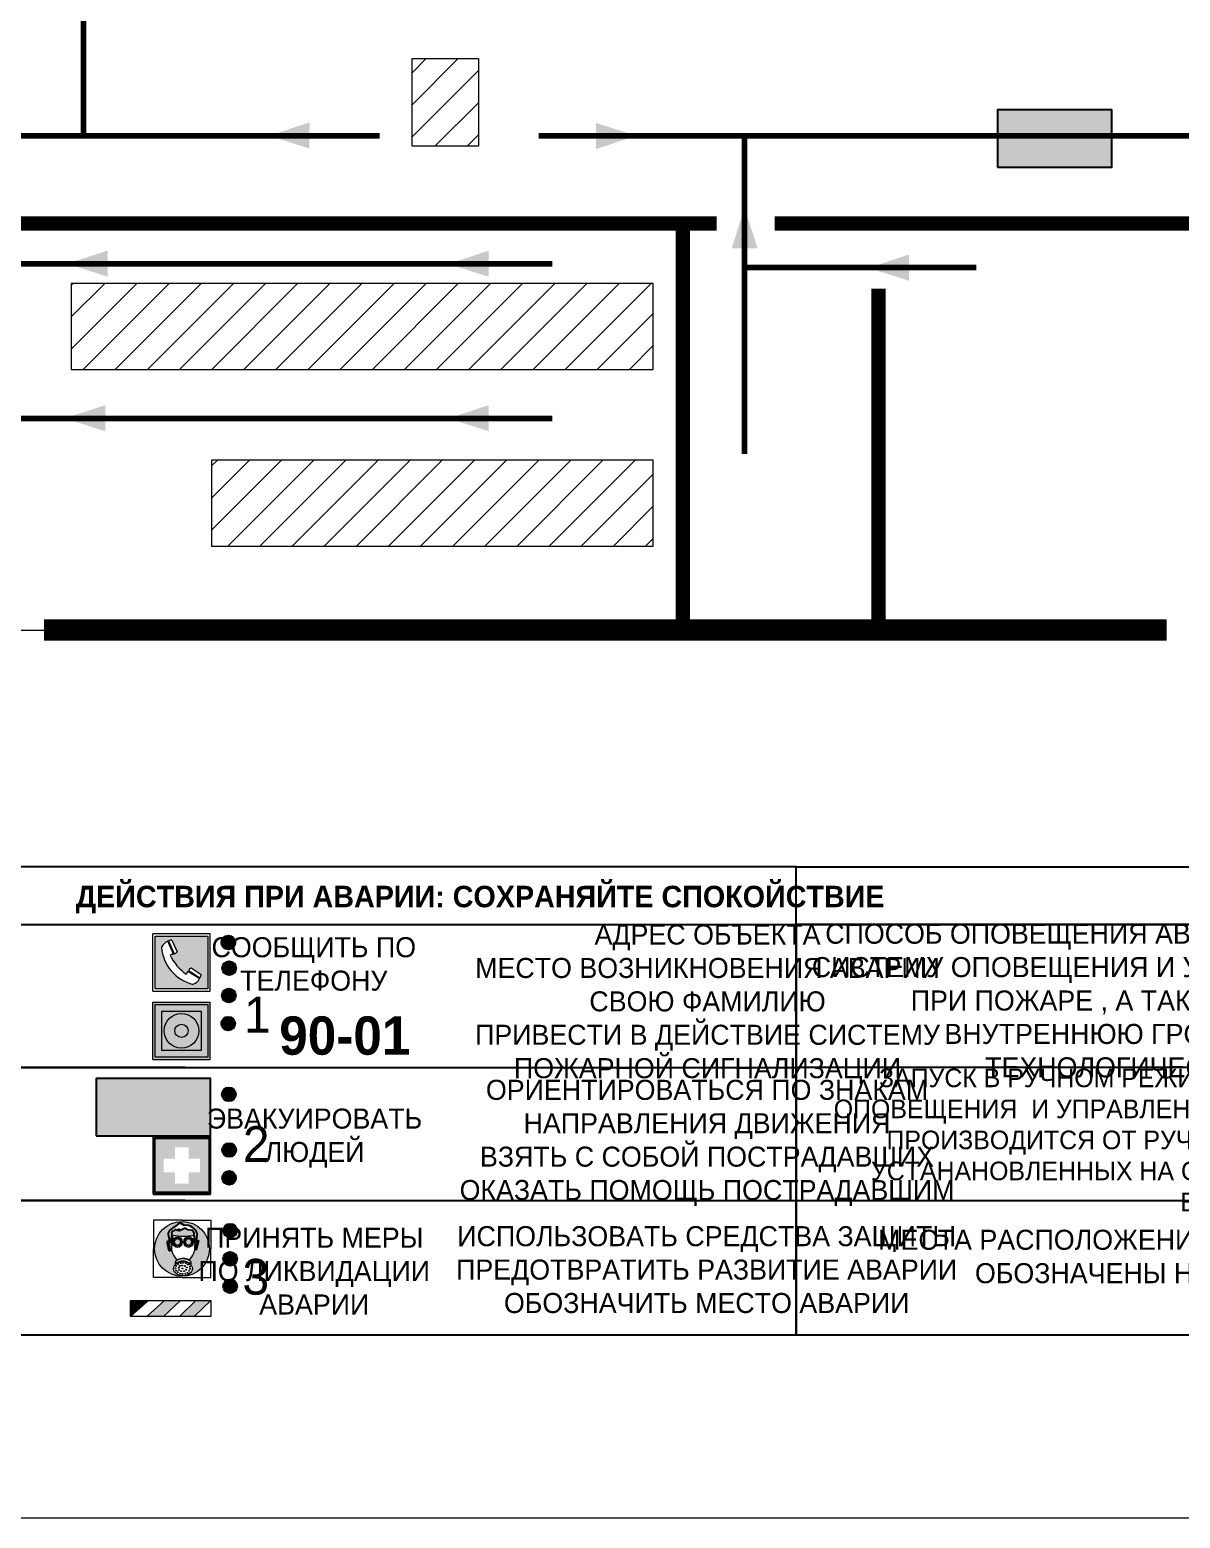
# Model space of a CAD drawing. Header units: millimetres. Extents: x 13810 to 67229, y 12374 to 21950.
# Drawn here: x 19265.5 to 19426.2, y 13756.9 to 13964.9 of the extents above; entities that cross this region are included whole.
import ezdxf

# ---------------------------------------------------------------- set-up
doc = ezdxf.new("R2010")
doc.units = ezdxf.units.MM
doc.layers.add('План_Штампы', color=7, linetype='Continuous')
doc.styles.add('обычный', font='arial.ttf')

# ---------------------------------------------------------------- blocks, each defined once
blk = doc.blocks.new('A$C38D26F80')
h = blk.add_hatch(color=5)
h.dxf.hatch_style = 1
h.paths.add_polyline_path([(-8.77, -4.48, 1), (-0.19, -4.48, 1)])
h.paths.add_polyline_path([(-6.75, -3.58), (-6.75, -3.31), (-6.62, -3.22), (-6.5, -3.22), (-6.42, -3.3), (-6.39, -3.28), (-6.59, -2.23), (-6.59, -2.01), (-6.38, -1.58), (-4.76, -0.4), (-4.13, -0.79, -0.362848), (-2.1, -2.1, -0.201049), (-2.17, -2.48, 0.085434), (-2.26, -3.13), (-1.9, -3.16), (-2.25, -4.7), (-2.4, -4.59), (-2.43, -4.34), (-2.36, -4.34), (-2.14, -3.34), (-2.47, -3.42), (-2.58, -1.95), (-2.77, -1.58), (-3.58, -1.52), (-3.92, -1.26), (-5.05, -1.73), (-4.87, -1.39), (-5.41, -1.6), (-5.41, -1.46), (-6.13, -1.87), (-6.18, -3.5), (-6.56, -3.47), (-6.37, -4.59), (-6.16, -4.43), (-6.16, -4.66), (-6.36, -4.79), (-6.37, -4.8), (-6.51, -4.76)], flags=16)
h.paths.add_polyline_path([(-6.51, -4.76), (-6.36, -4.79), (-6.37, -4.8)], flags=0)
h.paths.add_polyline_path([(-5.92, -2.34, 0.089508), (-2.67, -2.35), (-2.48, -3.88, -0.268602), (-3.4, -6.18, 0.262449), (-5.2, -6.18, -0.268602), (-6.11, -3.88)], flags=16)
edge = h.paths.add_edge_path(flags=16)
edge.add_ellipse((-5.19, -3.41), major_axis=(0, 0.842), ratio=0.848992, start_angle=0, end_angle=360)
edge = h.paths.add_edge_path(flags=0)
edge.add_ellipse((-5.19, -3.39), major_axis=(0, 0.665), ratio=0.853798, start_angle=0, end_angle=360)
edge = h.paths.add_edge_path(flags=0)
edge.add_ellipse((-5.19, -3.4), major_axis=(0, 0.528), ratio=0.864094, start_angle=0, end_angle=360)
edge = h.paths.add_edge_path(flags=16)
edge.add_ellipse((-3.47, -3.4), major_axis=(0, 0.842), ratio=0.848992, start_angle=0, end_angle=360)
h.paths.add_polyline_path([(-3.13, -6.45), (-3.13, -6.84, 0.383174), (-5.57, -6.85), (-5.57, -6.49, -0.369952)], flags=16)
edge = h.paths.add_edge_path(flags=0)
edge.add_ellipse((-3.47, -3.39), major_axis=(0, 0.665), ratio=0.853798, start_angle=0, end_angle=360)
edge = h.paths.add_edge_path(flags=0)
edge.add_ellipse((-3.47, -3.4), major_axis=(0, 0.528), ratio=0.864094, start_angle=0, end_angle=360)
edge = h.paths.add_edge_path(flags=16)
edge.add_ellipse((-4.34, -7.57), major_axis=(-1.48, 0), ratio=0.744955, start_angle=0, end_angle=360)
h.paths.add_polyline_path([(-5.01, -6.85, -1), (-5.15, -6.85, -1)], flags=0)
h.paths.add_polyline_path([(-5.33, -7.14, -1), (-5.47, -7.14, -1)], flags=0)
h.paths.add_polyline_path([(-4.61, -6.71, -1), (-4.74, -6.71, -1)], flags=16)
h.paths.add_polyline_path([(-5.43, -7.51, -1), (-5.57, -7.51, -1)], flags=0)
h.paths.add_polyline_path([(-4.26, -6.67, -1), (-4.4, -6.67, -1)], flags=16)
h.paths.add_polyline_path([(-4.74, -7.14, -1), (-4.88, -7.14, -1)], flags=0)
h.paths.add_polyline_path([(-4.93, -7.43, -1), (-5.07, -7.43, -1)], flags=0)
h.paths.add_polyline_path([(-4.41, -7.07, -1), (-4.54, -7.07, -1)], flags=0)
h.paths.add_polyline_path([(-5.33, -7.87, -1), (-5.46, -7.87, -1)], flags=0)
h.paths.add_polyline_path([(-3.8, -6.71, -1), (-3.94, -6.71, -1)], flags=16)
h.paths.add_polyline_path([(-4.85, -7.78, -1), (-4.98, -7.78, -1)], flags=0)
h.paths.add_polyline_path([(-3.96, -7.14, -1), (-4.1, -7.14, -1)], flags=0)
h.paths.add_polyline_path([(-4.33, -7.53, -1), (-4.47, -7.53, -1)], flags=0)
h.paths.add_polyline_path([(-5.09, -8.12, -1), (-5.23, -8.12, -1)], flags=0)
h.paths.add_polyline_path([(-3.5, -6.94, -1), (-3.64, -6.94, -1)], flags=0)
h.paths.add_polyline_path([(-4.54, -7.97, -1), (-4.68, -7.97, -1)], flags=0)
h.paths.add_polyline_path([(-3.66, -7.39, -1), (-3.8, -7.39, -1)], flags=0)
h.paths.add_polyline_path([(-4.73, -8.35, -1), (-4.86, -8.35, -1)], flags=0)
h.paths.add_polyline_path([(-4.09, -7.96, -1), (-4.23, -7.96, -1)], flags=0)
h.paths.add_polyline_path([(-3.77, -7.74, -1), (-3.91, -7.74, -1)], flags=0)
h.paths.add_polyline_path([(-3.22, -7.27, -1), (-3.35, -7.27, -1)], flags=0)
h.paths.add_polyline_path([(-4.34, -8.4, -1), (-4.47, -8.4, -1)], flags=0)
h.paths.add_polyline_path([(-3.16, -7.61, -1), (-3.3, -7.61, -1)], flags=0)
h.paths.add_polyline_path([(-3.9, -8.35, -1), (-4.04, -8.35, -1)], flags=0)
h.paths.add_polyline_path([(-3.32, -7.91, -1), (-3.46, -7.91, -1)], flags=0)
h.paths.add_polyline_path([(-3.55, -8.23, -1), (-3.69, -8.23, -1)], flags=0)
at = {"color": 5, "lineweight": 5}
for p, q in [((-4.48, 0), (-8.96, 0)), ((-8.96, 0), (-8.96, -4.48)), ((-4.48, 0), (0, 0)), ((0, 0), (0, -4.48)), ((-6.59, -2.01), (-6.38, -1.58)), ((-6.59, -2.23), (-6.59, -2.01)), ((-6.39, -3.28), (-6.59, -2.23)), ((-6.38, -1.58), (-4.76, -0.4)), ((-6.13, -1.87), (-6.18, -3.5)), ((-5.41, -1.46), (-6.13, -1.87)), ((-4.87, -1.39), (-5.41, -1.6)), ((-5.41, -1.6), (-5.41, -1.46)), ((-3.92, -1.26), (-5.05, -1.73)), ((-5.05, -1.73), (-4.87, -1.39)), ((-4.76, -0.4), (-4.13, -0.79)), ((-3.58, -1.52), (-3.92, -1.26)), ((-2.77, -1.58), (-3.58, -1.52)), ((-2.58, -1.95), (-2.77, -1.58)), ((-2.47, -3.42), (-2.58, -1.95)), ((-8.96, -8.96), (-8.96, -4.48)), ((-6.75, -3.31), (-6.62, -3.22)), ((-6.75, -3.58), (-6.75, -3.31)), ((-6.51, -4.76), (-6.75, -3.58)), ((-6.62, -3.22), (-6.5, -3.22)), ((-6.18, -3.5), (-6.56, -3.47)), ((-6.56, -3.47), (-6.37, -4.59)), ((-6.5, -3.22), (-6.42, -3.3)), ((-6.42, -3.3), (-6.39, -3.28)), ((-6.37, -4.59), (-6.16, -4.43)), ((-6.16, -4.66), (-6.37, -4.8)), ((-6.16, -4.43), (-6.16, -4.66)), ((-5.92, -2.34), (-6.11, -3.88)), ((-2.67, -2.34), (-2.48, -3.88)), ((-2.14, -3.34), (-2.47, -3.42)), ((-2.43, -4.34), (-2.4, -4.59)), ((-2.43, -4.34), (-2.36, -4.34)), ((-2.4, -4.59), (-2.25, -4.7)), ((-2.36, -4.34), (-2.14, -3.34)), ((-1.9, -3.16), (-2.26, -3.13)), ((-2.25, -4.7), (-1.9, -3.16)), ((0, -8.96), (0, -4.48)), ((-6.37, -4.8), (-6.51, -4.76)), ((-5.57, -6.49), (-5.57, -6.85)), ((-3.13, -6.45), (-3.13, -6.84)), ((-4.48, -8.96), (-8.96, -8.96)), ((-4.48, -8.96), (0, -8.96))]:
    blk.add_line(p, q, dxfattribs=at)
at = {"color": 5}
for p, q in [((-6.59, -2.01), (-6.38, -1.58)), ((-6.59, -2.23), (-6.59, -2.01)), ((-6.39, -3.28), (-6.59, -2.23)), ((-6.38, -1.58), (-4.76, -0.4)), ((-6.13, -1.87), (-6.18, -3.5)), ((-5.41, -1.46), (-6.13, -1.87)), ((-4.87, -1.39), (-5.41, -1.6)), ((-5.41, -1.6), (-5.41, -1.46)), ((-3.92, -1.26), (-5.05, -1.73)), ((-5.05, -1.73), (-4.87, -1.39)), ((-4.76, -0.4), (-4.13, -0.79)), ((-3.58, -1.52), (-3.92, -1.26)), ((-2.77, -1.58), (-3.58, -1.52)), ((-2.58, -1.95), (-2.77, -1.58)), ((-2.47, -3.42), (-2.58, -1.95)), ((-6.75, -3.31), (-6.62, -3.22)), ((-6.75, -3.58), (-6.75, -3.31)), ((-6.51, -4.76), (-6.75, -3.58)), ((-6.62, -3.22), (-6.5, -3.22)), ((-6.18, -3.5), (-6.56, -3.47)), ((-6.56, -3.47), (-6.37, -4.59)), ((-6.5, -3.22), (-6.42, -3.3)), ((-6.42, -3.3), (-6.39, -3.28)), ((-6.37, -4.59), (-6.16, -4.43)), ((-6.16, -4.66), (-6.37, -4.8)), ((-6.16, -4.66), (-6.36, -4.79)), ((-6.16, -4.43), (-6.16, -4.66)), ((-2.14, -3.34), (-2.47, -3.42)), ((-2.4, -4.59), (-2.43, -4.34)), ((-2.43, -4.34), (-2.36, -4.34)), ((-2.25, -4.7), (-2.4, -4.59)), ((-2.36, -4.34), (-2.14, -3.34)), ((-2.26, -3.13), (-1.9, -3.16)), ((-1.9, -3.16), (-2.25, -4.7)), ((-6.37, -4.8), (-6.51, -4.76)), ((-6.36, -4.79), (-6.51, -4.76))]:
    blk.add_line(p, q, dxfattribs=at)
at = {"color": 5, "lineweight": 5}
for centre, radius in [((-4.48, -4.48), 4.29), ((-5.08, -6.85), 0.0678), ((-4.67, -6.71), 0.0678), ((-4.33, -6.67), 0.0678), ((-3.87, -6.71), 0.0678), ((-3.57, -6.94), 0.0678), ((-5.5, -7.51), 0.0678), ((-5.4, -7.14), 0.0678), ((-5.4, -7.87), 0.0678), ((-5.16, -8.12), 0.0678), ((-5, -7.43), 0.0678), ((-4.91, -7.78), 0.0678), ((-4.81, -7.14), 0.0678), ((-4.79, -8.35), 0.0678), ((-4.61, -7.97), 0.0678), ((-4.47, -7.07), 0.0678), ((-4.4, -7.53), 0.0678), ((-4.4, -8.4), 0.0678), ((-4.16, -7.96), 0.0678), ((-4.03, -7.14), 0.0678), ((-3.97, -8.35), 0.0678), ((-3.84, -7.74), 0.0678), ((-3.73, -7.39), 0.0678), ((-3.62, -8.23), 0.0678), ((-3.39, -7.91), 0.0678), ((-3.28, -7.27), 0.0678), ((-3.23, -7.61), 0.0678)]:
    blk.add_circle(centre, radius, dxfattribs=at)
at = {"color": 5}
for centre, radius, start, end in [((-3.89, -2.66), 1.88, 17.387, 97.1599), ((-2.6, -2.2), 0.511, 326.3906, 11.8614), ((-0.35, -3.07), 1.91, 162.2553, 181.7878)]:
    blk.add_arc(centre, radius, start, end, dxfattribs=at)
at = {"color": 5, "lineweight": 5}
for centre, radius, start, end in [((-2.6, -2.2), 0.513, 326.4781, 11.7739), ((-3.66, -4.24), 2.47, 171.573, 231.7124), ((-4.28, 6.66), 9.15, 259.6987, 280.1569), ((-4.93, -4.24), 2.47, 308.2876, 8.427), ((-0.47, -3.05), 1.79, 161.5846, 182.4584), ((-4.33, -7.88), 1.87, 50.358, 131.5662), ((-4.34, -8.2), 1.82, 48.4943, 132.3565), ((-4.3, -7.78), 1.83, 60.5889, 119.4111)]:
    blk.add_arc(centre, radius, start, end, dxfattribs=at)
for centre, major_axis, ratio in [((-5.19, -3.41), (0, 0.842), 0.848992), ((-5.19, -3.39), (0, 0.665), 0.853798), ((-5.19, -3.4), (0, 0.528), 0.864094), ((-3.47, -3.4), (0, 0.842), 0.848992), ((-3.47, -3.39), (0, 0.665), 0.853798), ((-3.47, -3.4), (0, 0.528), 0.864094), ((-4.34, -7.57), (-1.48, 0), 0.744955)]:
    blk.add_ellipse(centre, major_axis=major_axis, ratio=ratio, dxfattribs=at)
blk = doc.blocks.new('A$C47DD6509')
at = {"lineweight": 5}
for points in [[(-8.69, 0), (-11.19, 0), (-11.19, -2.22)], [(-4.22, 0), (-6.45, 0), (-8.91, -2.22), (-6.61, -2.22)], [(0, 0), (-2.09, 0), (-4.36, -2.22), (-2.29, -2.22)]]:
    blk.add_hatch(color=242, dxfattribs=at).paths.add_polyline_path(points)
at = {"color": 242, "lineweight": 5}
for p, q in [((-11.19, -2.22), (-8.69, 0)), ((-11.19, -2.22), (-11.19, 0)), ((-11.19, 0), (-8.69, 0)), ((-11.19, 0), (0, 0)), ((-8.91, -2.22), (-6.45, 0)), ((-6.61, -2.22), (-4.22, 0)), ((-4.36, -2.22), (-2.09, 0)), ((-2.29, -2.22), (0, 0)), ((0, 0), (0, -2.22)), ((0, -2.22), (-11.19, -2.22))]:
    blk.add_line(p, q, dxfattribs=at)
blk = doc.blocks.new('A$C32E8229D')
at = {"true_color": 0xffffff}
blk.add_hatch(color=7, dxfattribs=at).paths.add_polyline_path([(0, 0), (0, -8), (16, -8), (16, 0)])
h = blk.add_hatch(color=126)
h.paths.add_polyline_path([(0.2, -0.2), (15.8, -0.2), (15.8, -7.8), (0.2, -7.8)])
h.paths.add_polyline_path([(13.49, -2.05), (12.08, -2.05), (11.37, -2.63, 0.162397), (11.29, -2.84), (11.29, -3.63), (10.35, -3.63), (10.35, -4.05), (11.68, -4.05), (11.68, -3.48), (12.26, -4.28), (11.29, -5.1), (11.29, -6.78), (11.85, -6.78), (11.85, -5.44), (12.8, -4.64), (12.8, -5.94), (14.46, -5.94), (14.46, -5.39), (13.45, -5.39), (13.45, -3.97), (12.46, -2.59), (13.15, -2.59), (13.69, -3.34), (14.18, -3)], flags=16)
h.paths.add_polyline_path([(10.74, -1.82, 1), (11.8, -1.82, 1)], flags=16)
h.paths.add_polyline_path([(9.39, -3.59), (5.99, -3.59), (6.56, -3.03), (5.91, -3.03), (5.1, -3.83), (5.91, -4.64), (6.56, -4.64), (5.99, -4.09), (9.39, -4.09)], flags=16)
h.paths.add_polyline_path([(4.29, -1.08), (1.72, -1.08), (1.72, -6.6), (4.29, -6.6)], flags=16)
at = {"color": 126}
blk.add_lwpolyline([(16, -8), (0, -8), (0, 0), (16, 0)], close=True, dxfattribs=at)
blk = doc.blocks.new('A$C18900ED3')
h = blk.add_hatch(color=126)
h.paths.add_polyline_path([(-0.18, -0.18), (-7.02, -0.18), (-7.02, -7.02), (-0.18, -7.02)])
h.paths.add_polyline_path([(-5.89, -4.46), (-5.89, -2.77), (-4.46, -2.77), (-4.46, -1.31), (-2.77, -1.31), (-2.77, -2.77), (-1.33, -2.77), (-1.33, -4.46), (-2.77, -4.46), (-2.77, -5.89), (-4.46, -5.89), (-4.46, -4.46)], flags=16)
at = {"color": 126}
for p, q in [((-7.2, 0), (-7.2, -7.2)), ((0, 0), (-7.2, 0)), ((0, -7.2), (0, 0)), ((-7.02, -7.02), (-7.02, -0.18)), ((-7.02, -0.18), (-0.18, -0.18)), ((-0.18, -0.18), (-0.18, -7.02)), ((-7.2, -7.2), (0, -7.2)), ((-0.18, -7.02), (-7.02, -7.02))]:
    blk.add_line(p, q, dxfattribs=at)
blk = doc.blocks.new('A$C456E1F9C')
at = {"lineweight": 5}
h = blk.add_hatch(color=242, dxfattribs=at)
h.paths.add_polyline_path([(0.51, -1.47), (0.51, -13.26), (12.29, -13.26), (12.29, -1.47)])
h.paths.add_polyline_path([(5.42, -4.95, -0.254479), (4.78, -5.4), (3.52, -2.53, -0.209735), (4.23, -2.4)], flags=16)
h.paths.add_polyline_path([(8.53, -8.6), (10.87, -10.17), (10.54, -10.76), (8.03, -9.13, -0.192251)], flags=16)
h.paths.add_polyline_path([(4.61, -5.49, 0.005518), (3.87, -5.72, 0.128647), (7.49, -10.01, 0.00809), (7.83, -9.33), (10.47, -10.97, -0.16736), (8.99, -12.25, -0.327862), (1.95, -3.95, -0.166952), (3.36, -2.62)], flags=16)
at = {"color": 242, "lineweight": 5}
for p, q in [((0, -13.77), (0, -0.97)), ((12.8, -0.97), (0, -0.97)), ((4.61, -5.49), (3.36, -2.62)), ((3.52, -2.53), (4.78, -5.4)), ((4.23, -2.4), (5.42, -4.95)), ((12.8, -13.77), (12.8, -0.97)), ((7.83, -9.33), (10.47, -10.97)), ((8.03, -9.13), (10.54, -10.76)), ((10.81, -10.12), (8.53, -8.6)), ((10.54, -10.76), (10.8, -10.3)), ((10.8, -10.3), (10.81, -10.12)), ((0, -13.77), (12.8, -13.77))]:
    blk.add_line(p, q, dxfattribs=at)
blk.add_lwpolyline([(0.51, -1.47), (12.29, -1.47), (12.29, -13.26), (0.51, -13.26)], close=True, dxfattribs=at)
for centre, radius, start, end in [((4.59, -5.34), 2.99, 114.2845, 152.1974), ((4.02, -3.27), 0.891, 76.3284, 123.7092), ((11.12, -3.31), 9.19, 183.9915, 256.6009), ((14.98, -39.1), 35.17, 107.1487, 108.4135), ((13.86, -0.94), 11.08, 205.5536, 234.8762), ((4.68, -4.59), 0.824, 276.9621, 334.0723), ((-13.31, 0.8), 23.44, 332.5487, 334.4027), ((8.94, -9.5), 0.989, 114.4092, 157.9388), ((7.87, -9.46), 3, 291.9291, 329.9329)]:
    blk.add_arc(centre, radius, start, end, dxfattribs=at)
blk = doc.blocks.new('A$C54414219')
at = {"true_color": 0xffffff}
h = blk.add_hatch(color=7, dxfattribs=at)
h.paths.add_polyline_path([(2.39, -9.45), (2.39, -18.3), (11.23, -18.3), (11.23, -9.45)], flags=0)
h.paths.add_polyline_path([(10.71, -13.87, -1), (2.92, -13.87, -1)], flags=0)
h.paths.add_polyline_path([(8.3, -13.87, -1), (5.33, -13.87, -1)], flags=0)
h.paths.add_polyline_path([(0.41, -7.47), (0.41, -20.27), (13.21, -20.27), (13.21, -7.47)])
h.paths.add_polyline_path([(0.92, -19.77), (12.71, -19.77), (12.71, -7.98), (0.92, -7.98)], flags=16)
h.paths.add_polyline_path([(11.23, -9.45), (11.23, -18.3), (2.39, -18.3), (2.39, -9.45)], flags=0)
at = {"lineweight": 5}
h = blk.add_hatch(color=242, dxfattribs=at)
h.paths.add_polyline_path([(12.71, -7.98), (0.92, -7.98), (0.92, -19.77), (12.71, -19.77)])
h.paths.add_polyline_path([(11.23, -18.3), (2.39, -18.3), (2.39, -9.45), (11.23, -9.45)], flags=16)
h.paths.add_polyline_path([(10.71, -13.87, -1), (2.92, -13.87, -1)], flags=0)
h.paths.add_polyline_path([(8.3, -13.87, -1), (5.33, -13.87, -1)], flags=0)
at = {"true_color": 0xffffff}
h = blk.add_hatch(color=7, dxfattribs=at)
h.paths.add_polyline_path([(2.39, -9.45), (2.39, -18.3), (11.23, -18.3), (11.23, -9.45)])
h.paths.add_polyline_path([(10.71, -13.87, -1), (2.92, -13.87, -1)], flags=16)
h.paths.add_polyline_path([(8.3, -13.87, -1), (5.33, -13.87, -1)], flags=0)
at = {"lineweight": 5}
h = blk.add_hatch(color=242, dxfattribs=at)
h.paths.add_polyline_path([(2.92, -13.87, 1), (10.71, -13.87, 1)])
h.paths.add_polyline_path([(8.3, -13.87, -1), (5.33, -13.87, -1)], flags=16)
at = {"color": 242, "lineweight": 5}
for p, q in [((0.41, -20.27), (0.41, -7.47)), ((0.41, -7.47), (13.21, -7.47)), ((0.41, -7.47), (13.21, -7.47)), ((13.21, -20.27), (13.21, -7.47)), ((0.41, -20.27), (13.21, -20.27))]:
    blk.add_line(p, q, dxfattribs=at)
for points in [[(0.92, -7.98), (12.71, -7.98), (12.71, -19.77), (0.92, -19.77)], [(2.39, -9.45), (11.23, -9.45), (11.23, -18.3), (2.39, -18.3)]]:
    blk.add_lwpolyline(points, close=True, dxfattribs=at)
for radius in [3.89, 1.49]:
    blk.add_circle((6.81, -13.87), radius, dxfattribs=at)

msp = doc.modelspace()

# ---------------------------------------------------------------- hatches: boundary and pattern name
at = {"lineweight": 0}
h = msp.add_hatch(dxfattribs=at)
h.set_pattern_fill('ANSI31', color=256)
h.set_pattern_definition([(45, (-1655.915, 12354.516), (-2.24506403, 2.24506403), [])])
h.paths.add_polyline_path([(19227.39, 13927.5), (19182.89, 13927.5), (19182.89, 13915.49), (19227.39, 13915.49)])
h.paths.add_polyline_path([(19227.39, 13905.97), (19182.89, 13905.97), (19182.89, 13893.96), (19227.39, 13893.96)])
h.paths.add_polyline_path([(19352.58, 13929.44), (19271.27, 13929.44), (19271.27, 13917.43), (19352.58, 13917.43)])
h.paths.add_polyline_path([(19352.58, 13904.75), (19290.87, 13904.75), (19290.87, 13892.74), (19352.58, 13892.74)])
h.paths.add_polyline_path([(19328.15, 13960.87), (19318.87, 13960.87), (19318.87, 13948.62), (19328.15, 13948.62)])
h.paths.add_polyline_path([(19432.98, 13986.99), (19425.52, 13986.99), (19425.52, 13973.61), (19432.98, 13973.61)])
h.paths.add_polyline_path([(19440.45, 13986.99), (19432.98, 13986.99), (19432.98, 13973.61), (19440.45, 13973.61)])
h.paths.add_polyline_path([(19484.48, 13986.99), (19477.01, 13986.99), (19477.01, 13973.61), (19484.48, 13973.61)])
h.paths.add_polyline_path([(19526.39, 13960.46), (19501.75, 13960.46), (19501.75, 13952.13), (19526.39, 13952.13)])
h.paths.add_polyline_path([(19558.69, 13958.78, 1), (19537.54, 13958.78, 1)])
h.paths.add_polyline_path([(19565.59, 13987.44), (19552.2, 13987.44), (19552.2, 13979.98), (19565.59, 13979.98)])
h.paths.add_polyline_path([(19565.59, 13994.9), (19552.2, 13994.9), (19552.2, 13987.44), (19565.59, 13987.44)])
h = msp.add_hatch(color=256, dxfattribs=at)
h.dxf.hatch_style = 1
h.paths.add_polyline_path([(19292.25, 13837.36, 1), (19294.18, 13837.36, 1)])
h = msp.add_hatch(color=256, dxfattribs=at)
h.dxf.hatch_style = 1
h.paths.add_polyline_path([(19292.35, 13833.77, 1), (19294.28, 13833.77, 1)])
h = msp.add_hatch(color=256, dxfattribs=at)
h.dxf.hatch_style = 1
h.paths.add_polyline_path([(19292.31, 13829.96, 1), (19294.24, 13829.96, 1)])
h = msp.add_hatch(color=256, dxfattribs=at)
h.dxf.hatch_style = 1
h.paths.add_polyline_path([(19292.23, 13826.03, 1), (19294.16, 13826.03, 1)])
h = msp.add_hatch(color=256, dxfattribs=at)
h.dxf.hatch_style = 1
h.paths.add_polyline_path([(19292.31, 13816.15, 1), (19294.25, 13816.15, 1)])
h = msp.add_hatch(color=256, dxfattribs=at)
h.dxf.hatch_style = 1
h.paths.add_polyline_path([(19292.35, 13808.37, 1), (19294.29, 13808.37, 1)])
h = msp.add_hatch(color=256, dxfattribs=at)
h.dxf.hatch_style = 1
h.paths.add_polyline_path([(19292.35, 13804.47, 1), (19294.28, 13804.47, 1)])
h = msp.add_hatch(color=256, dxfattribs=at)
h.dxf.hatch_style = 1
h.paths.add_polyline_path([(19292.51, 13797.11, 1), (19294.44, 13797.11, 1)])
h = msp.add_hatch(color=256, dxfattribs=at)
h.dxf.hatch_style = 1
h.paths.add_polyline_path([(19292.5, 13793.17, 1), (19294.43, 13793.17, 1)])
h = msp.add_hatch(color=256, dxfattribs=at)
h.dxf.hatch_style = 1
h.paths.add_polyline_path([(19292.5, 13789.33, 1), (19294.43, 13789.33, 1)])

# ---------------------------------------------------------------- linework, layer by layer
at = {"color": 126, "lineweight": 0, "true_color": 0x008754}
msp.add_lwpolyline([(19059.64, 14151.92), (19659.64, 14151.92), (19659.64, 13756.92), (19059.64, 13756.92)], close=True, dxfattribs=at)
at = {"color": 126, "lineweight": 100, "true_color": 0x008754}
for points in [[(19247.87, 14048.99), (19247.87, 14038.73), (19272.99, 14038.73), (19272.99, 13950.08), (19179.49, 13950.08), (19179.49, 13991.3), (19201.95, 13991.3), (19201.95, 14010.65)], [(19272.99, 13950.08), (19314.35, 13950.08)], [(19336.58, 13950.08), (19495.9, 13950.08)], [(19365.33, 13950.08), (19365.33, 13905.65)], [(19241.29, 13932.17), (19338.47, 13932.17)], [(19397.68, 13931.67), (19365.33, 13931.67)], [(19241.29, 13910.59), (19338.47, 13910.59)]]:
    msp.add_lwpolyline(points, dxfattribs=at)
at = {"lineweight": 0}
for points in [[(19318.87, 13960.87), (19328.15, 13960.87), (19328.15, 13948.62), (19318.87, 13948.62)], [(19271.27, 13917.43), (19352.58, 13917.43), (19352.58, 13929.44), (19271.27, 13929.44)], [(19290.87, 13892.74), (19352.58, 13892.74), (19352.58, 13904.75), (19290.87, 13904.75)]]:
    msp.add_lwpolyline(points, close=True, dxfattribs=at)
for points, const_width in [([(19247.35, 13937.81), (19361.44, 13937.81)], 2), ([(19356.72, 13937.58), (19356.72, 13882)], 2), ([(19369.53, 13937.81), (19467.96, 13937.81)], 2), ([(19384.05, 13928.72), (19384.05, 13881.55)], 2), ([(19267.47, 13881.02), (19424.29, 13881.02)], 3)]:
    msp.add_lwpolyline(points, dxfattribs=dict(at, const_width=const_width))
msp.add_lwpolyline([(19241.71, 13881.02), (19273.8, 13881.02)], dxfattribs=at)
for points in [[(19228.77, 13839.89), (19372.53, 13839.89), (19372.53, 13847.94), (19228.77, 13847.94)], [(19372.53, 13847.94), (19494.25, 13847.94), (19494.25, 13782.49), (19372.53, 13782.49)], [(19372.53, 13847.94), (19494.25, 13847.94), (19494.25, 13839.89), (19372.53, 13839.89)], [(19228.77, 13839.89), (19372.53, 13839.89), (19372.53, 13782.49), (19228.77, 13782.49)], [(19372.53, 13839.89), (19494.25, 13839.89), (19494.25, 13819.9), (19372.53, 13819.9)], [(19494.25, 13819.9), (19372.53, 13819.9), (19372.53, 13801.32), (19494.25, 13801.32)]]:
    msp.add_lwpolyline(points, close=True)
for points in [[(19287.18, 13819.9), (19228.77, 13819.9), (19372.53, 13819.9)], [(19287.18, 13801.32), (19228.77, 13801.32), (19372.53, 13801.32)]]:
    msp.add_lwpolyline(points)
for centre in [(19293.21, 13837.36), (19293.32, 13833.77), (19293.28, 13829.96), (19293.2, 13826.03), (19293.28, 13816.15), (19293.32, 13808.37), (19293.31, 13804.47), (19293.47, 13797.11), (19293.47, 13793.17), (19293.47, 13789.33)]:
    msp.add_circle(centre, 0.966)
at = {"layer": 'План_Штампы', "color": 126, "true_color": 0x008754}
for points in [[(19304.55, 13951.94), (19304.54, 13948.28), (19298.92, 13950.09)], [(19344.58, 13948.21), (19344.58, 13951.87), (19350.2, 13950.07)], [(19367.18, 13934.33), (19363.52, 13934.34), (19365.33, 13939.96)], [(19276.35, 13934.05), (19276.34, 13930.39), (19270.72, 13932.19)], [(19329.6, 13934.03), (19329.6, 13930.37), (19323.98, 13932.17)], [(19388.3, 13933.48), (19388.3, 13929.82), (19382.67, 13931.62)], [(19276.01, 13912.45), (19276, 13908.79), (19270.38, 13910.59)], [(19329.6, 13912.45), (19329.59, 13908.79), (19323.97, 13910.59)]]:
    msp.add_solid(points, dxfattribs=at)

# ---------------------------------------------------------------- block references
for name, p, xscale, yscale, zscale in [('A$C456E1F9C', (19282.66, 13839.17), 0.625, 0.625, 0.625), ('A$C54414219', (19282.4, 13833.69), 0.625, 0.625, 0.625), ('A$C18900ED3', (19290.72, 13810.22), 1.111111111007631, 1.111111111007631, 1.111111111007631), ('A$C38D26F80', (19290.74, 13798.55), 0.8928571427240968, 0.8928571427240968, 0.8928571427240968)]:
    msp.add_blockref(name, p, dxfattribs=dict(xscale=xscale, yscale=yscale, zscale=zscale))
at = {"xscale": -1}
msp.add_blockref('A$C32E8229D', (19290.72, 13818.37), dxfattribs=at)
at = {"color": 242, "true_color": 0xc1121c}
msp.add_blockref('A$C47DD6509', (19290.74, 13787.33), dxfattribs=at)
at = {"layer": 'План_Штампы', "color": 126, "true_color": 0x008754, "xscale": -1}
msp.add_blockref('A$C32E8229D', (19416.67, 13953.69), dxfattribs=at)

# ---------------------------------------------------------------- texts
at = {"lineweight": 0, "attachment_point": 5, "style": 'обычный'}
for s, insert, char_height, width in [('{\\fProxima Nova Rg|b1|i0|c204|p2;ДЕЙСТВИЯ ПРИ АВАРИИ: СОХРАНЯЙТЕ СПОКОЙСТВИЕ\\H1.6644x; }', (19328.38, 13843.35), 3, 175.1736), ('{\\fProxima Nova Rg|b0|i0|c204|p2;СПОСОБ ОПОВЕЩЕНИЯ АВТОМАТИЧЕСКИЙ ЧЕРЕЗ РЕЧЕВУЮ СИСТЕМУ ОПОВЕЩЕНИЯ И УПРАВЛЕНИЯ ЭВАКУАЦИЕЙ ЛЮДЕЙ ПРИ ПОЖАРЕ , А ТАК ЖЕ ВРУЧНУЮ, ИСПОЛЬЗУЯ ВНУТРЕННЮЮ ГРОМКУЮ СВЯЗЬ СИСТЕМЫ ТЕХНОЛОГИЧЕСКОГО ОПОВЕЩЕНИЯ.}', (19434.16, 13828.85), 2.8, 118.5618), ('\\pi-8.4,l8.4,t8.4;{\\fProxima Nova Rg|b0|i0|c204|p2;АДРЕС ОБЪЕКТА\\PМЕСТО ВОЗНИКНОВЕНИЯ АВАРИИ\\PСВОЮ ФАМИЛИЮ\\PПРИВЕСТИ В ДЕЙСТВИЕ СИСТЕМУ \\PПОЖАРНОЙ СИГНАЛИЗАЦИИ}', (19360.16, 13828.73), 2.8, 126.6484), ('{\\fProxima Nova Rg|b0|i0|c204|p2;СООБЩИТЬ ПО \\PТЕЛЕФОНУ}', (19305.15, 13834.35), 2.8, 126.6484), ('{\\fProxima Nova Rg|b0|i0|c204|p2;1\\H1.1667x; }', (19297.25, 13827.28), 5, 126.6484), ('{\\fProxima Nova Rg|b1|i0|c204|p2;\\H1.0714x;90-01\\fProxima Nova Rg|b0|i0|c204|p2;\\H0.93331x; \\H1.3449x; }', (19309.48, 13824.32), 5, 126.6484), ('{\\fProxima Nova Rg|b0|i0|c204|p2;\\P\\pt7.8;ЗАПУСК В РУЧНОМ РЕЖИМЕ АВТОМАТИЧЕСКОЙ СИСТЕМЫ ОПОВЕЩЕНИЯ  И УПРАВЛЕНИЯ ЭВАКУАЦИИ ЛЮДЕЙ ПРИ ПОЖАРЕ ПРОИЗВОДИТСЯ ОТ РУЧНЫХ ПОЖАРНЫХ ИЗВЕЩАТЕЛЕЙ, УСТАНАНОВЛЕННЫХ НА СТЕНАХ ВБЛИЗИ ЭВАКУАЦИОННЫХ ВЫХОДОВ. }', (19435.6, 13811.57), 2.6, 121.7868), ('\\pi-8.4,l8.4,t8.4;{\\fProxima Nova Rg|b0|i0|c204|p2;ОРИЕНТИРОВАТЬСЯ ПО ЗНАКАМ \\PНАПРАВЛЕНИЯ ДВИЖЕНИЯ\\PВЗЯТЬ С СОБОЙ ПОСТРАДАВШИХ\\PОКАЗАТЬ ПОМОЩЬ ПОСТРАДАВШИМ}', (19360.09, 13809.37), 2.8, 126.6484), ('{\\fProxima Nova Rg|b0|i0|c204|p2;ЭВАКУИРОВАТЬ \\PЛЮДЕЙ}', (19305.25, 13810.02), 2.8, 126.6484), ('{\\fProxima Nova Rg|b0|i0|c204|p2;2\\H1.1967x; }', (19297.1, 13809.2), 5, 126.6484), ('{\\fProxima Nova Rg|b0|i0|c204|p2;ПРИНЯТЬ МЕРЫ \\PПО ЛИКВИДАЦИИ \\PАВАРИИ}', (19305.21, 13791.45), 2.8, 126.6484), ('\\pi-8.4,l8.4,t8.4;{\\fProxima Nova Rg|b0|i0|c204|p2;ИСПОЛЬЗОВАТЬ СРЕДСТВА ЗАЩИТЫ \\PПРЕДОТВРАТИТЬ РАЗВИТИЕ АВАРИИ\\PОБОЗНАЧИТЬ МЕСТО АВАРИИ}', (19360.04, 13791.64), 2.8, 126.6484), ('\\pt8.4;{\\fProxima Nova Rg|b0|i0|c204|p2;\\PМЕСТА РАСПОЛОЖЕНИЯ ПОЖАРНЫХ ИЗВЕЩАТЕЛЕЙ ОБОЗНАЧЕНЫ НА НАСТОЯЩЕМ ПЛАНЕ}', (19433.96, 13795.42), 2.8, 118.5618), ('{\\fProxima Nova Rg|b0|i0|c204|p2;3\\H1.1967x; }', (19297.04, 13790.62), 5, 126.6484)]:
    msp.add_mtext(s, dxfattribs=dict(at, insert=insert, char_height=char_height, width=width))

doc.saveas('drawing.dxf')
